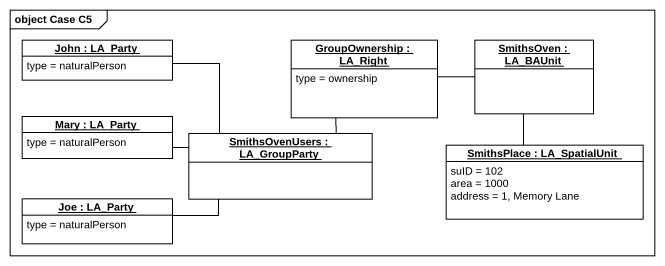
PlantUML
@startuml
mainframe object Case C5
hide circle
hide empty members
object "John : LA_Party" as John #FFFFFF {
  type = naturalPerson
}
object "GroupOwnership : LA_Right" as GroupOwnership #FFFFFF {
  type = ownership
}
object "SmithsOven : LA_BAUnit" as SmithsOven #FFFFFF
object "Mary : LA_Party" as Mary #FFFFFF {
  type = naturalPerson
}
object "SmithsOvenUsers : LA_GroupParty" as SmithsOvenUsers #FFFFFF
object "SmithsPlace : LA_SpatialUnit" as SmithsPlace #FFFFFF {
  suID = 102
  area = 1000
  address = 1, Memory Lane
}
object "Joe : LA_Party" as Joe #FFFFFF {
  type = naturalPerson
}
GroupOwnership -- SmithsOvenUsers
SmithsOven -left- GroupOwnership
SmithsOvenUsers -left- John
SmithsOvenUsers -left- Mary
SmithsOvenUsers -left- Joe
SmithsPlace -up- SmithsOven
@enduml
